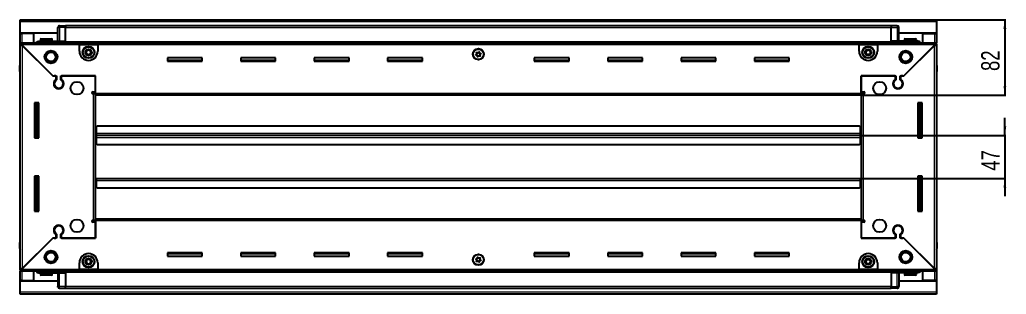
# Model space of a CAD drawing. Header units: millimetres. Extents: x 355 to 4756, y -1019 to 1495.
# Drawn here: x 3680 to 4756, y 1018 to 1317 of the extents above; entities that cross this region are included whole.
import ezdxf

# ---------------------------------------------------------------- set-up
doc = ezdxf.new("R2010")
doc.units = ezdxf.units.MM
doc.layers.add('FORMAT', color=7, linetype='Continuous')
doc.styles.add('SLDTEXTSTYLE0', font='TXT', dxfattribs={"width": 0.75})
doc.dimstyles.new('SLDDIMSTYLE0', dxfattribs={"dimtxt": 20, "dimasz": 10, "dimexe": 0, "dimexo": 0.0625, "dimgap": 5, "dimtad": 2, "dimdec": 1, "dimrnd": 1e-09, "dimzin": 12, "dimdsep": 46, "dimtxsty": 'SLDTEXTSTYLE0', "dimsah": 1, "dimcen": 0.09, "dimadec": 0, "dimazin": 3, "dimtfac": 1, "dimtofl": 0, "dimtmove": 0, "dimatfit": 3, "dimfxl": 0, "dimfrac": 2, "dimtolj": 1, "dimtzin": 12, "dimarcsym": 0})
doc.dimstyles.new('SLDDIMSTYLE1', dxfattribs={"dimtxt": 20, "dimasz": 10, "dimexe": 0, "dimexo": 0.0625, "dimgap": 5, "dimtad": 2, "dimdec": 1, "dimrnd": 1e-09, "dimzin": 12, "dimdsep": 46, "dimtxsty": 'SLDTEXTSTYLE0', "dimsah": 1, "dimcen": 0.09, "dimadec": 0, "dimazin": 3, "dimtfac": 1, "dimtmove": 0, "dimatfit": 0, "dimfxl": 0, "dimfrac": 2, "dimtolj": 1, "dimtzin": 12, "dimarcsym": 0})

# ---------------------------------------------------------------- blocks, each defined once
blk = doc.blocks.new('_D_6')
at = {"layer": 'FORMAT'}
for p, q in [((4679.6, 1316.5), (4755.1, 1316.5)), ((4754.1, 1316.5), (4754.1, 1234.5)), ((4597.6, 1234.5), (4755.1, 1234.5))]:
    blk.add_line(p, q, dxfattribs=at)
for points in [[(4754.1, 1316.5), (4752.6, 1306.5), (4755.7, 1306.5)], [(4754.1, 1234.5), (4755.7, 1244.5), (4752.6, 1244.5)]]:
    blk.add_solid(points, dxfattribs=at)
at = {"layer": 'FORMAT', "insert": (4728.3, 1260.7), "char_height": 20, "attachment_point": 1, "rotation": 90, "style": 'SLDTEXTSTYLE0'}
blk.add_mtext('82', dxfattribs=at)
blk = doc.blocks.new('_D_7')
at = {"layer": 'FORMAT'}
for p, q in [((4754.1, 1190.5), (4754.1, 1209.7)), ((4596.6, 1190.5), (4755.1, 1190.5)), ((4754.1, 1190.5), (4754.1, 1143.5)), ((4596.6, 1143.5), (4755.1, 1143.5)), ((4754.1, 1143.5), (4754.1, 1124.3))]:
    blk.add_line(p, q, dxfattribs=at)
for points in [[(4754.1, 1190.5), (4755.7, 1200.5), (4752.6, 1200.5)], [(4754.1, 1143.5), (4752.6, 1133.5), (4755.7, 1133.5)]]:
    blk.add_solid(points, dxfattribs=at)
at = {"layer": 'FORMAT', "insert": (4728.3, 1152.2), "char_height": 20, "attachment_point": 1, "rotation": 90, "style": 'SLDTEXTSTYLE0'}
blk.add_mtext('47', dxfattribs=at)

msp = doc.modelspace()

# ---------------------------------------------------------------- linework, layer by layer
at = {"color": 7, "linetype": 'Continuous', "lineweight": 25}
for p, q in [((3680.62, 1314.41), (3680.62, 1316.51)), ((3680.62, 1316.51), (4679.62, 1316.51)), ((3680.62, 1302.01), (3680.62, 1314.41)), ((4679.62, 1316.51), (4679.62, 1314.41)), ((4679.62, 1314.41), (4679.62, 1302.01)), ((3721.62, 1302.01), (3680.62, 1302.01)), ((3680.62, 1301.51), (3680.62, 1302.01)), ((3680.62, 1301.51), (3682.72, 1301.51)), ((3680.62, 1291.26), (3680.62, 1301.51)), ((3682.12, 1301.51), (3682.12, 1302.01)), ((3695.62, 1301.51), (3682.72, 1301.51)), ((3695.62, 1291.26), (3695.62, 1301.51)), ((3721.62, 1293.01), (3721.62, 1308.01)), ((3722.3, 1309.51), (3722.3, 1309.51)), ((3723.62, 1310.01), (3730.12, 1310.01)), ((3723.62, 1310.01), (3730.12, 1310.01)), ((3730.12, 1310.01), (3730.12, 1310.01)), ((3730.12, 1310.01), (3730.12, 1310.01)), ((3730.12, 1310.01), (3730.12, 1308.01)), ((4630.12, 1309.86), (3730.12, 1309.86)), ((3730.12, 1293.01), (3730.12, 1308.01)), ((4630.12, 1310.01), (4630.12, 1310.01)), ((4636.62, 1310.01), (4630.12, 1310.01)), ((4636.62, 1310.01), (4630.12, 1310.01)), ((4630.12, 1310.01), (4630.12, 1308.01)), ((4630.12, 1293.01), (4630.12, 1308.01)), ((4638.62, 1308.01), (4638.62, 1308.01)), ((4638.62, 1293.01), (4638.62, 1308.01)), ((4679.62, 1302.01), (4638.62, 1302.01)), ((4664.62, 1291.26), (4664.62, 1301.51)), ((4664.62, 1301.51), (4677.52, 1301.51)), ((4677.52, 1301.51), (4679.62, 1301.51)), ((4678.12, 1301.51), (4678.12, 1302.01)), ((4679.62, 1301.51), (4679.62, 1302.01)), ((4679.62, 1301.51), (4679.62, 1291.26)), ((3680.62, 1289.76), (3680.62, 1291.26)), ((3680.62, 1291.26), (3681.62, 1291.26)), ((3681.62, 1291.26), (3745.12, 1291.26)), ((3681.62, 1289.76), (3681.62, 1291.26)), ((3701.12, 1293.01), (3730.12, 1293.01)), ((3702.62, 1294.91), (3702.62, 1293.01)), ((3703.42, 1295.71), (3714.82, 1295.71)), ((3715.62, 1293.01), (3715.62, 1294.91)), ((3730.04, 1291.26), (3730.12, 1292.97)), ((3730.12, 1293.01), (3730.12, 1292.51)), ((3730.12, 1291.86), (4630.12, 1291.86)), ((3745.12, 1289.16), (3745.12, 1291.26)), ((3745.12, 1291.26), (3765.12, 1291.26)), ((3765.12, 1291.26), (4595.12, 1291.26)), ((3765.12, 1291.26), (3765.12, 1289.16)), ((4595.12, 1289.16), (4595.12, 1291.26)), ((4595.12, 1291.26), (4615.12, 1291.26)), ((4615.12, 1291.26), (4615.12, 1289.16)), ((4615.12, 1291.26), (4678.62, 1291.26)), ((4659.12, 1293.01), (4630.12, 1293.01)), ((4630.12, 1293.01), (4630.12, 1292.51)), ((4630.12, 1292.97), (4630.19, 1291.26)), ((4644.62, 1294.91), (4644.62, 1293.01)), ((4645.42, 1295.71), (4656.82, 1295.71)), ((4657.62, 1293.01), (4657.62, 1294.91)), ((4678.62, 1289.76), (4678.62, 1291.26)), ((4678.62, 1291.26), (4679.62, 1291.26)), ((4679.62, 1289.76), (4679.62, 1291.26)), ((3680.62, 1289.26), (3680.62, 1289.76)), ((3680.62, 1289.76), (3681.62, 1289.76)), ((3680.62, 1044.76), (3680.62, 1289.26)), ((3682.12, 1289.26), (3680.62, 1289.26)), ((3682.22, 1289.16), (3716.12, 1255.26)), ((3716.82, 1254.56), (3682.72, 1288.66)), ((3745.12, 1289.76), (3765.12, 1289.76)), ((3745.12, 1282.26), (3745.12, 1289.16)), ((3765.12, 1289.16), (3765.12, 1282.26)), ((4595.12, 1289.76), (4615.12, 1289.76)), ((4595.12, 1282.26), (4595.12, 1289.16)), ((4615.12, 1289.16), (4615.12, 1282.26)), ((4677.52, 1288.66), (4643.42, 1254.56)), ((4644.12, 1255.26), (4678.02, 1289.16)), ((4678.12, 1289.26), (4679.62, 1289.26)), ((4678.62, 1289.76), (4679.62, 1289.76)), ((4679.62, 1289.76), (4679.62, 1289.26)), ((4679.62, 1289.26), (4679.62, 1044.76)), ((3879.12, 1275.01), (3841.12, 1275.01)), ((3841.12, 1275.01), (3841.12, 1271.51)), ((3879.12, 1272.26), (3841.12, 1272.26)), ((3841.12, 1271.51), (3879.12, 1271.51)), ((3879.12, 1271.51), (3879.12, 1275.01)), ((3959.12, 1275.01), (3921.12, 1275.01)), ((3921.12, 1275.01), (3921.12, 1271.51)), ((3959.12, 1272.26), (3921.12, 1272.26)), ((3921.12, 1271.51), (3959.12, 1271.51)), ((3959.12, 1271.51), (3959.12, 1275.01)), ((4039.12, 1275.01), (4001.12, 1275.01)), ((4001.12, 1275.01), (4001.12, 1271.51)), ((4039.12, 1272.26), (4001.12, 1272.26)), ((4001.12, 1271.51), (4039.12, 1271.51)), ((4039.12, 1271.51), (4039.12, 1275.01)), ((4119.12, 1275.01), (4081.12, 1275.01)), ((4081.12, 1275.01), (4081.12, 1271.51)), ((4119.12, 1272.26), (4081.12, 1272.26)), ((4081.12, 1271.51), (4119.12, 1271.51)), ((4119.12, 1271.51), (4119.12, 1275.01)), ((4279.12, 1275.01), (4241.12, 1275.01)), ((4241.12, 1275.01), (4241.12, 1271.51)), ((4279.12, 1272.26), (4241.12, 1272.26)), ((4241.12, 1271.51), (4279.12, 1271.51)), ((4279.12, 1271.51), (4279.12, 1275.01)), ((4359.12, 1275.01), (4321.12, 1275.01)), ((4321.12, 1275.01), (4321.12, 1271.51)), ((4359.12, 1272.26), (4321.12, 1272.26)), ((4321.12, 1271.51), (4359.12, 1271.51)), ((4359.12, 1271.51), (4359.12, 1275.01)), ((4439.12, 1275.01), (4401.12, 1275.01)), ((4401.12, 1275.01), (4401.12, 1271.51)), ((4439.12, 1272.26), (4401.12, 1272.26)), ((4401.12, 1271.51), (4439.12, 1271.51)), ((4439.12, 1271.51), (4439.12, 1275.01)), ((4519.12, 1275.01), (4481.12, 1275.01)), ((4481.12, 1275.01), (4481.12, 1271.51)), ((4519.12, 1272.26), (4481.12, 1272.26)), ((4481.12, 1271.51), (4519.12, 1271.51)), ((4519.12, 1271.51), (4519.12, 1275.01)), ((3680.12, 1266.51), (3680.12, 1260.01)), ((3680.12, 1260.01), (3680.12, 1266.51)), ((3680.12, 1260.01), (3680.12, 1260.01)), ((3680.62, 1260.01), (3680.12, 1260.01)), ((3680.27, 1260.01), (3680.27, 1074.01)), ((4679.62, 1267.83), (4679.62, 1267.83)), ((4679.62, 1260.01), (4680.12, 1260.01)), ((4679.97, 1074.01), (4679.97, 1260.01)), ((4680.12, 1266.51), (4680.12, 1260.01)), ((4680.12, 1260.01), (4680.12, 1266.51)), ((4680.12, 1260.01), (4680.12, 1260.01)), ((4680.12, 1260.01), (4680.12, 1260.01)), ((3716.12, 1255.26), (3720.32, 1255.26)), ((3717.52, 1255.26), (3716.82, 1254.56)), ((3719.62, 1255.26), (3717.52, 1255.26)), ((3719.62, 1255.26), (3719.62, 1251.37)), ((3720.32, 1255.26), (3720.32, 1250.97)), ((3724.92, 1255.26), (3762.62, 1255.26)), ((3724.92, 1250.97), (3724.92, 1255.26)), ((3725.62, 1251.37), (3725.62, 1255.26)), ((3762.62, 1255.26), (3725.62, 1255.26)), ((3762.62, 1238.01), (3762.62, 1255.26)), ((3762.62, 1236.61), (3762.62, 1255.26)), ((4597.62, 1255.26), (4597.62, 1238.01)), ((4634.62, 1255.26), (4597.62, 1255.26)), ((4597.62, 1255.26), (4635.32, 1255.26)), ((4597.62, 1236.61), (4597.62, 1255.26)), ((4634.62, 1255.26), (4634.62, 1251.37)), ((4635.32, 1255.26), (4635.32, 1250.97)), ((4639.92, 1255.26), (4644.12, 1255.26)), ((4639.92, 1250.97), (4639.92, 1255.26)), ((4642.72, 1255.26), (4640.62, 1255.26)), ((4640.62, 1251.37), (4640.62, 1255.26)), ((4643.42, 1254.56), (4642.72, 1255.26)), ((3720.62, 1242.39), (3720.62, 1241.63)), ((3759.77, 1238.01), (3762.62, 1238.01)), ((3762.62, 1237.01), (3760.62, 1237.01)), ((3760.62, 1237.01), (3760.62, 1236.01)), ((4597.62, 1238.01), (4600.47, 1238.01)), ((4599.62, 1237.01), (4597.62, 1237.01)), ((4599.62, 1236.01), (4599.62, 1237.01)), ((4639.62, 1242.39), (4639.62, 1241.63)), ((3760.52, 1236.01), (3759.77, 1236.01)), ((3760.52, 1236.01), (3762.62, 1236.01)), ((3762.62, 1234.51), (3762.62, 1236.61)), ((3762.62, 1099.51), (3762.62, 1234.51)), ((4597.62, 1234.51), (3762.62, 1234.51)), ((4597.62, 1236.61), (4597.62, 1234.51)), ((4597.62, 1236.01), (4599.72, 1236.01)), ((4597.62, 1234.51), (4597.62, 1099.51)), ((4600.47, 1236.01), (4599.72, 1236.01)), ((3701.12, 1226.01), (3696.12, 1226.01)), ((3696.12, 1226.01), (3696.12, 1188.01)), ((3698.27, 1188.01), (3698.27, 1226.01)), ((3700.06, 1188.01), (3700.06, 1226.01)), ((3700.1, 1188.01), (3700.1, 1226.01)), ((3701.12, 1188.01), (3701.12, 1226.01)), ((4659.12, 1226.01), (4659.12, 1188.01)), ((4664.12, 1226.01), (4659.12, 1226.01)), ((4660.14, 1226.01), (4660.14, 1188.01)), ((4660.18, 1226.01), (4660.18, 1188.01)), ((4661.97, 1226.01), (4661.97, 1188.01)), ((4664.12, 1188.01), (4664.12, 1226.01)), ((3764.62, 1200.51), (3763.62, 1199.51)), ((3763.62, 1199.51), (3763.62, 1192.61)), ((4595.62, 1200.51), (3764.62, 1200.51)), ((4596.62, 1199.51), (4595.62, 1200.51)), ((4596.62, 1192.61), (4596.62, 1199.51)), ((3696.12, 1188.01), (3701.12, 1188.01)), ((3763.37, 1190.51), (3762.62, 1190.51)), ((3763.62, 1193.36), (3763.37, 1193.36)), ((3763.37, 1193.36), (3763.37, 1190.51)), ((3763.37, 1190.51), (3763.37, 1187.66)), ((3763.37, 1187.66), (3763.62, 1187.66)), ((3763.62, 1190.51), (3763.62, 1192.61)), ((4596.62, 1190.51), (3763.62, 1190.51)), ((3763.62, 1188.41), (3763.62, 1190.51)), ((3763.62, 1188.41), (3763.62, 1181.51)), ((4596.87, 1193.36), (4596.62, 1193.36)), ((4596.62, 1192.61), (4596.62, 1190.51)), ((4596.62, 1190.51), (4596.62, 1188.41)), ((4596.62, 1181.51), (4596.62, 1188.41)), ((4596.62, 1187.66), (4596.87, 1187.66)), ((4596.87, 1190.51), (4596.87, 1193.36)), ((4597.62, 1190.51), (4596.87, 1190.51)), ((4596.87, 1187.66), (4596.87, 1190.51)), ((4659.12, 1188.01), (4664.12, 1188.01)), ((3763.62, 1181.51), (3764.62, 1180.51)), ((3764.62, 1180.51), (4595.62, 1180.51)), ((4595.62, 1180.51), (4596.62, 1181.51)), ((3701.12, 1146.01), (3696.12, 1146.01)), ((3696.12, 1146.01), (3696.12, 1108.01)), ((3698.27, 1108.01), (3698.27, 1146.01)), ((3700.06, 1108.01), (3700.06, 1146.01)), ((3700.1, 1108.01), (3700.1, 1146.01)), ((3701.12, 1108.01), (3701.12, 1146.01)), ((3762.62, 1143.51), (3763.37, 1143.51)), ((3763.37, 1143.51), (3763.37, 1140.66)), ((3763.37, 1140.66), (3763.62, 1140.66)), ((3763.62, 1143.51), (4596.62, 1143.51)), ((3763.62, 1141.41), (3763.62, 1143.51)), ((3763.62, 1141.41), (3763.62, 1134.51)), ((4596.62, 1143.51), (4596.62, 1141.41)), ((4596.62, 1134.51), (4596.62, 1141.41)), ((4596.62, 1140.66), (4596.87, 1140.66)), ((4596.87, 1140.66), (4596.87, 1143.51)), ((4596.87, 1143.51), (4597.62, 1143.51)), ((4659.12, 1146.01), (4659.12, 1108.01)), ((4664.12, 1146.01), (4659.12, 1146.01)), ((4660.14, 1146.01), (4660.14, 1108.01)), ((4660.18, 1146.01), (4660.18, 1108.01)), ((4661.97, 1146.01), (4661.97, 1108.01)), ((4664.12, 1108.01), (4664.12, 1146.01)), ((3763.62, 1134.51), (3764.62, 1133.51)), ((3764.62, 1133.51), (4595.62, 1133.51)), ((4595.62, 1133.51), (4596.62, 1134.51)), ((3696.12, 1108.01), (3701.12, 1108.01)), ((4659.12, 1108.01), (4664.12, 1108.01)), ((3759.77, 1098.01), (3760.52, 1098.01)), ((3762.62, 1098.01), (3760.52, 1098.01)), ((3760.62, 1098.01), (3760.62, 1097.01)), ((3762.62, 1097.41), (3762.62, 1099.51)), ((3762.62, 1099.51), (4597.62, 1099.51)), ((3762.62, 1097.41), (3762.62, 1078.76)), ((4597.62, 1099.51), (4597.62, 1097.41)), ((4599.72, 1098.01), (4597.62, 1098.01)), ((4597.62, 1097.41), (4597.62, 1078.76)), ((4599.62, 1097.01), (4599.62, 1098.01)), ((4599.72, 1098.01), (4600.47, 1098.01)), ((3720.62, 1092.38), (3720.62, 1091.62)), ((3762.62, 1096.01), (3759.77, 1096.01)), ((3760.62, 1097.01), (3762.62, 1097.01)), ((3762.62, 1078.76), (3762.62, 1096.01)), ((4597.62, 1097.01), (4599.62, 1097.01)), ((4597.62, 1096.01), (4597.62, 1078.76)), ((4600.47, 1096.01), (4597.62, 1096.01)), ((4639.62, 1092.38), (4639.62, 1091.62)), ((3716.12, 1078.76), (3682.22, 1044.86)), ((3682.72, 1045.36), (3716.82, 1079.46)), ((3720.32, 1078.76), (3716.12, 1078.76)), ((3716.82, 1079.46), (3717.52, 1078.76)), ((3717.52, 1078.76), (3719.62, 1078.76)), ((3719.62, 1082.65), (3719.62, 1078.76)), ((3720.32, 1083.04), (3720.32, 1078.76)), ((3724.92, 1078.76), (3724.92, 1083.04)), ((3762.62, 1078.76), (3724.92, 1078.76)), ((3725.62, 1078.76), (3725.62, 1082.65)), ((3725.62, 1078.76), (3762.62, 1078.76)), ((4597.62, 1078.76), (4634.62, 1078.76)), ((4635.32, 1078.76), (4597.62, 1078.76)), ((4634.62, 1082.65), (4634.62, 1078.76)), ((4635.32, 1083.04), (4635.32, 1078.76)), ((4639.92, 1078.76), (4639.92, 1083.04)), ((4644.12, 1078.76), (4639.92, 1078.76)), ((4640.62, 1078.76), (4640.62, 1082.65)), ((4640.62, 1078.76), (4642.72, 1078.76)), ((4642.72, 1078.76), (4643.42, 1079.46)), ((4643.42, 1079.46), (4677.52, 1045.36)), ((4678.02, 1044.86), (4644.12, 1078.76)), ((3680.12, 1067.51), (3680.12, 1074.01)), ((3680.12, 1074.01), (3680.12, 1074.01)), ((3680.12, 1074.01), (3680.12, 1074.01)), ((3680.12, 1074.01), (3680.12, 1067.51)), ((3680.62, 1074.01), (3680.12, 1074.01)), ((3680.62, 1066.18), (3680.62, 1066.18)), ((4679.62, 1074.01), (4680.12, 1074.01)), ((4680.12, 1074.01), (4680.12, 1074.01)), ((4680.12, 1067.51), (4680.12, 1074.01)), ((4680.12, 1074.01), (4680.12, 1067.51)), ((3879.12, 1062.51), (3841.12, 1062.51)), ((3841.12, 1062.51), (3841.12, 1059.01)), ((3841.12, 1061.76), (3879.12, 1061.76)), ((3841.12, 1059.01), (3879.12, 1059.01)), ((3879.12, 1059.01), (3879.12, 1062.51)), ((3959.12, 1062.51), (3921.12, 1062.51)), ((3921.12, 1062.51), (3921.12, 1059.01)), ((3921.12, 1061.76), (3959.12, 1061.76)), ((3921.12, 1059.01), (3959.12, 1059.01)), ((3959.12, 1059.01), (3959.12, 1062.51)), ((4039.12, 1062.51), (4001.12, 1062.51)), ((4001.12, 1062.51), (4001.12, 1059.01)), ((4001.12, 1061.76), (4039.12, 1061.76)), ((4001.12, 1059.01), (4039.12, 1059.01)), ((4039.12, 1059.01), (4039.12, 1062.51)), ((4119.12, 1062.51), (4081.12, 1062.51)), ((4081.12, 1062.51), (4081.12, 1059.01)), ((4081.12, 1061.76), (4119.12, 1061.76)), ((4081.12, 1059.01), (4119.12, 1059.01)), ((4119.12, 1059.01), (4119.12, 1062.51)), ((4279.12, 1062.51), (4241.12, 1062.51)), ((4241.12, 1062.51), (4241.12, 1059.01)), ((4241.12, 1061.76), (4279.12, 1061.76)), ((4241.12, 1059.01), (4279.12, 1059.01)), ((4279.12, 1059.01), (4279.12, 1062.51)), ((4359.12, 1062.51), (4321.12, 1062.51)), ((4321.12, 1062.51), (4321.12, 1059.01)), ((4321.12, 1061.76), (4359.12, 1061.76)), ((4321.12, 1059.01), (4359.12, 1059.01)), ((4359.12, 1059.01), (4359.12, 1062.51)), ((4439.12, 1062.51), (4401.12, 1062.51)), ((4401.12, 1062.51), (4401.12, 1059.01)), ((4401.12, 1061.76), (4439.12, 1061.76)), ((4401.12, 1059.01), (4439.12, 1059.01)), ((4439.12, 1059.01), (4439.12, 1062.51)), ((4519.12, 1062.51), (4481.12, 1062.51)), ((4481.12, 1062.51), (4481.12, 1059.01)), ((4481.12, 1061.76), (4519.12, 1061.76)), ((4481.12, 1059.01), (4519.12, 1059.01)), ((4519.12, 1059.01), (4519.12, 1062.51)), ((3680.62, 1044.26), (3680.62, 1044.76)), ((3682.12, 1044.76), (3680.62, 1044.76)), ((3680.62, 1044.26), (3680.62, 1042.76)), ((3681.62, 1044.26), (3680.62, 1044.26)), ((3681.62, 1044.26), (3681.62, 1042.76)), ((3745.12, 1044.86), (3745.12, 1051.76)), ((3745.12, 1042.76), (3745.12, 1044.86)), ((3765.12, 1044.26), (3745.12, 1044.26)), ((3765.12, 1051.76), (3765.12, 1044.86)), ((3765.12, 1044.86), (3765.12, 1042.76)), ((4595.12, 1044.86), (4595.12, 1051.76)), ((4595.12, 1042.76), (4595.12, 1044.86)), ((4615.12, 1044.26), (4595.12, 1044.26)), ((4615.12, 1051.76), (4615.12, 1044.86)), ((4615.12, 1044.86), (4615.12, 1042.76)), ((4678.12, 1044.76), (4679.62, 1044.76)), ((4678.62, 1044.26), (4678.62, 1042.76)), ((4679.62, 1044.26), (4678.62, 1044.26)), ((4679.62, 1044.76), (4679.62, 1044.26)), ((4679.62, 1044.26), (4679.62, 1042.76)), ((3680.62, 1032.51), (3680.62, 1042.76)), ((3681.62, 1042.76), (3680.62, 1042.76)), ((3745.12, 1042.76), (3681.62, 1042.76)), ((3695.62, 1032.51), (3695.62, 1042.76)), ((3701.12, 1041.01), (3730.12, 1041.01)), ((3702.62, 1041.01), (3702.62, 1039.11)), ((3707.19, 1038.31), (3703.42, 1038.31)), ((3714.82, 1038.31), (3707.19, 1038.31)), ((3715.62, 1039.11), (3715.62, 1041.01)), ((3721.62, 1041.01), (3721.62, 1026.01)), ((3730.12, 1041.04), (3730.04, 1042.76)), ((4630.12, 1042.16), (3730.12, 1042.16)), ((3730.12, 1041.01), (3730.12, 1041.51)), ((3730.12, 1041.01), (3730.12, 1026.01)), ((3765.12, 1042.76), (3745.12, 1042.76)), ((4595.12, 1042.76), (3765.12, 1042.76)), ((4615.12, 1042.76), (4595.12, 1042.76)), ((4678.62, 1042.76), (4615.12, 1042.76)), ((4630.19, 1042.76), (4630.12, 1041.04)), ((4630.12, 1041.01), (4630.12, 1041.51)), ((4659.12, 1041.01), (4630.12, 1041.01)), ((4630.12, 1041.01), (4630.12, 1026.01)), ((4638.62, 1041.01), (4638.62, 1026.01)), ((4644.62, 1041.01), (4644.62, 1039.11)), ((4652.41, 1038.31), (4645.42, 1038.31)), ((4656.82, 1038.31), (4652.41, 1038.31)), ((4657.62, 1039.11), (4657.62, 1041.01)), ((4664.62, 1032.51), (4664.62, 1042.76)), ((4679.62, 1042.76), (4678.62, 1042.76)), ((4679.62, 1042.76), (4679.62, 1032.51)), ((3682.72, 1032.51), (3680.62, 1032.51)), ((3680.62, 1032.01), (3680.62, 1032.51)), ((3680.62, 1019.61), (3680.62, 1032.01)), ((3680.62, 1032.01), (3721.62, 1032.01)), ((3682.12, 1032.01), (3682.12, 1032.51)), ((3682.72, 1032.51), (3695.62, 1032.51)), ((3721.62, 1026.01), (3721.62, 1026.01)), ((3723.62, 1024.01), (3730.12, 1024.01)), ((3723.62, 1024.01), (3730.12, 1024.01)), ((3730.12, 1024.01), (3730.12, 1026.01)), ((3730.12, 1024.16), (4630.12, 1024.16)), ((3730.12, 1024.01), (3730.12, 1024.01)), ((4630.12, 1024.01), (4630.12, 1026.01)), ((4636.62, 1024.01), (4630.12, 1024.01)), ((4630.12, 1024.01), (4630.12, 1024.01)), ((4630.12, 1024.01), (4630.12, 1024.01)), ((4636.62, 1024.01), (4630.12, 1024.01)), ((4637.94, 1024.51), (4637.94, 1024.51)), ((4638.62, 1032.01), (4679.62, 1032.01)), ((4677.52, 1032.51), (4664.62, 1032.51)), ((4679.62, 1032.51), (4677.52, 1032.51)), ((4678.12, 1032.01), (4678.12, 1032.51)), ((4679.62, 1032.01), (4679.62, 1032.51)), ((4679.62, 1032.01), (4679.62, 1019.61)), ((3680.62, 1017.51), (3680.62, 1019.61)), ((4679.62, 1017.51), (3680.62, 1017.51)), ((4679.62, 1019.61), (4679.62, 1017.51))]:
    msp.add_line(p, q, dxfattribs=at)
at = {"color": 8, "linetype": 'Continuous', "lineweight": 18}
for p, q in [((4679.62, 1314.41), (3680.62, 1314.41)), ((3682.72, 1301.51), (3682.72, 1302.01)), ((3682.72, 1291.26), (3682.72, 1301.51)), ((3721.62, 1308.01), (3723.62, 1308.01)), ((3723.62, 1310.01), (3723.62, 1308.01)), ((3723.62, 1308.01), (3723.62, 1293.01)), ((3730.12, 1308.01), (3723.62, 1308.01)), ((4630.12, 1307.86), (3730.12, 1307.86)), ((4630.12, 1308.01), (4636.62, 1308.01)), ((4636.62, 1310.01), (4636.62, 1308.01)), ((4638.62, 1308.01), (4636.62, 1308.01)), ((4636.62, 1308.01), (4636.62, 1293.01)), ((4677.52, 1302.01), (4677.52, 1301.51)), ((4677.52, 1301.51), (4677.52, 1291.26)), ((3702.62, 1294.91), (3715.62, 1294.91)), ((4630.12, 1292.51), (3730.12, 1292.51)), ((4630.12, 1291.27), (3730.12, 1291.27)), ((4644.62, 1294.91), (4657.62, 1294.91)), ((3745.12, 1289.16), (3682.22, 1289.16)), ((3682.72, 1288.66), (3682.72, 1045.36)), ((3745.12, 1289.16), (3765.12, 1289.16)), ((4595.12, 1289.16), (3765.12, 1289.16)), ((4595.12, 1289.16), (4615.12, 1289.16)), ((4678.02, 1289.16), (4615.12, 1289.16)), ((4677.52, 1045.36), (4677.52, 1288.66)), ((3680.62, 1266.51), (3680.12, 1266.51)), ((4679.62, 1266.51), (4680.12, 1266.51)), ((3760.52, 1098.01), (3760.52, 1236.01)), ((3762.62, 1236.61), (4597.62, 1236.61)), ((4599.72, 1236.01), (4599.72, 1098.01)), ((3697.62, 1226.01), (3697.62, 1188.01)), ((3698.85, 1226.01), (3698.85, 1188.01)), ((4661.38, 1188.01), (4661.38, 1226.01)), ((4662.62, 1188.01), (4662.62, 1226.01)), ((4596.62, 1192.61), (3763.62, 1192.61)), ((3763.62, 1188.41), (4596.62, 1188.41)), ((3697.62, 1146.01), (3697.62, 1108.01)), ((3698.85, 1146.01), (3698.85, 1108.01)), ((3763.62, 1141.41), (4596.62, 1141.41)), ((4661.38, 1108.01), (4661.38, 1146.01)), ((4662.62, 1108.01), (4662.62, 1146.01)), ((4597.62, 1097.41), (3762.62, 1097.41)), ((3680.62, 1067.51), (3680.12, 1067.51)), ((4679.62, 1067.51), (4680.12, 1067.51)), ((3682.22, 1044.86), (3745.12, 1044.86)), ((3765.12, 1044.86), (3745.12, 1044.86)), ((3765.12, 1044.86), (4595.12, 1044.86)), ((4615.12, 1044.86), (4595.12, 1044.86)), ((4615.12, 1044.86), (4678.02, 1044.86)), ((3682.72, 1032.51), (3682.72, 1042.76)), ((3706.92, 1039.11), (3702.62, 1039.11)), ((3715.62, 1039.11), (3706.92, 1039.11)), ((3723.62, 1026.01), (3723.62, 1041.01)), ((3730.12, 1042.74), (4630.12, 1042.74)), ((3730.12, 1041.51), (4630.12, 1041.51)), ((4636.62, 1026.01), (4636.62, 1041.01)), ((4652.59, 1039.11), (4644.62, 1039.11)), ((4657.62, 1039.11), (4652.59, 1039.11)), ((4677.52, 1042.76), (4677.52, 1032.51)), ((3682.72, 1032.01), (3682.72, 1032.51)), ((3721.62, 1026.01), (3723.62, 1026.01)), ((3723.62, 1024.01), (3723.62, 1026.01)), ((3730.12, 1026.01), (3723.62, 1026.01)), ((3730.12, 1026.16), (4630.12, 1026.16)), ((4630.12, 1026.01), (4636.62, 1026.01)), ((4638.62, 1026.01), (4636.62, 1026.01)), ((4636.62, 1024.01), (4636.62, 1026.01)), ((4677.52, 1032.51), (4677.52, 1032.01)), ((4679.62, 1019.61), (3680.62, 1019.61))]:
    msp.add_line(p, q, dxfattribs=at)
at = {"color": 7, "linetype": 'Continuous', "lineweight": 25, "flags": 128}
msp.add_lwpolyline([(3721.77, 1025.25), (3721.66, 1025.62), (3721.62, 1026.01)], dxfattribs=at)
at = {"color": 7, "linetype": 'Continuous', "lineweight": 25}
for centre, radius in [((3714.12, 1276.01), 7), ((3714.12, 1276.01), 6.03), ((3714.12, 1276.01), 5.1), ((3755.12, 1281.01), 6.5), ((3755.12, 1281.01), 3.46), ((4180.12, 1279.01), 6), ((4180.12, 1278.86), 5.78), ((4180.12, 1278.86), 1.85), ((4605.12, 1281.01), 6.5), ((4605.12, 1281.01), 3.46), ((4646.12, 1276.01), 7), ((4646.12, 1276.01), 6.02), ((4646.12, 1276.01), 5.1), ((3742.62, 1242.01), 7), ((4617.62, 1242.01), 7), ((3742.62, 1092.01), 7), ((4617.62, 1092.01), 7), ((3714.12, 1058.01), 7), ((4646.12, 1058.01), 7), ((3714.12, 1058.01), 6.03), ((3714.12, 1058.01), 5.1), ((3755.12, 1053.01), 6.5), ((3755.12, 1053.01), 3.46), ((4180.12, 1055.01), 6), ((4180.12, 1055.16), 5.79), ((4180.12, 1055.16), 1.85), ((4605.12, 1053.01), 6.5), ((4605.12, 1053.01), 3.46), ((4646.12, 1058.01), 6.02), ((4646.12, 1058.01), 5.1)]:
    msp.add_circle(centre, radius, dxfattribs=at)
at = {"color": 8, "linetype": 'Continuous', "lineweight": 18}
for centre in [(3755.12, 1281.01), (4605.12, 1281.01), (3755.12, 1053.01), (4605.12, 1053.01)]:
    msp.add_circle(centre, 5.7, dxfattribs=at)
at = {"color": 7, "linetype": 'Continuous', "lineweight": 25}
for centre, radius, start, end in [((3723.62, 1308.01), 2, 90, 180), ((3723.62, 1308.01), 2, 90, 131.40962), ((4636.62, 1308.01), 2, 0, 90), ((4636.62, 1308.01), 2, 0, 90), ((3703.42, 1294.91), 0.8, 90, 180), ((3714.82, 1294.91), 0.8, 0, 90), ((3721.42, 1293.21), 0.2, 270, 0), ((4638.82, 1293.21), 0.2, 180, 270), ((4645.42, 1294.91), 0.8, 90, 180), ((4656.82, 1294.91), 0.8, 0, 90), ((3755.12, 1282.26), 10, 180, 270), ((3755.12, 1281.01), 2.5, 134.01559, 194.01559), ((3755.12, 1281.01), 2.5, 194.01559, 254.01559), ((3755.12, 1281.01), 2.5, 74.01559, 134.01559), ((3755.12, 1282.26), 10, 270, 0), ((3755.12, 1281.01), 2.5, 14.01559, 74.01559), ((3755.12, 1281.01), 2.5, 314.01559, 14.01559), ((4605.12, 1282.26), 10, 180, 270), ((4605.12, 1281.01), 2.5, 160.11158, 220.11158), ((4605.12, 1281.01), 2.5, 100.11158, 160.11158), ((4605.12, 1281.01), 2.5, 40.11158, 100.11158), ((4605.12, 1282.26), 10, 270, 0), ((4605.12, 1281.01), 2.5, 280.11158, 340.11158), ((4605.12, 1281.01), 2.5, 340.11158, 40.11158), ((3755.12, 1281.01), 2.5, 254.01559, 314.01559), ((4605.12, 1281.01), 2.5, 220.11158, 280.11158), ((3682.12, 1266.51), 2, 138.57492, 180), ((3682.12, 1266.51), 2, 138.59038, 180), ((4678.12, 1266.51), 2, 33.94202, 41.40962), ((4678.12, 1266.51), 2, 0, 41.40962), ((4678.12, 1266.51), 2, 360, 18.58003), ((3722.62, 1246.76), 5.5, 123.05573, 56.94427), ((3722.62, 1246.76), 4.8, 118.63099, 61.36901), ((4637.62, 1246.76), 5.5, 123.05573, 56.94427), ((4637.62, 1246.76), 4.8, 118.63099, 61.36901), ((3759.77, 1237.01), 1, 90, 270), ((4600.47, 1237.01), 1, 270, 90), ((3759.77, 1097.01), 1, 90, 270), ((4600.47, 1097.01), 1, 270, 90), ((3722.62, 1087.26), 5.5, 303.05573, 236.94427), ((3722.62, 1087.26), 4.8, 298.63099, 241.36901), ((4637.62, 1087.26), 5.5, 303.05573, 236.94427), ((4637.62, 1087.26), 4.8, 298.63099, 241.36901), ((3682.12, 1067.51), 2, 180, 198.58003), ((3682.12, 1067.51), 2, 180, 221.40962), ((3682.12, 1067.51), 2, 213.94202, 221.40962), ((4678.12, 1067.51), 2, 318.57492, 0), ((4678.12, 1067.51), 2, 318.59038, 0), ((3755.12, 1051.76), 10, 90, 180), ((3755.12, 1053.01), 2.5, 127.47401, 187.47401), ((3755.12, 1053.01), 2.5, 67.47401, 127.47401), ((3755.12, 1051.76), 10, 0, 90), ((3755.12, 1053.01), 2.5, 7.47401, 67.47401), ((4605.12, 1051.76), 10, 90, 180), ((4605.12, 1053.01), 2.5, 147.04236, 207.04236), ((4605.12, 1053.01), 2.5, 87.04236, 147.04236), ((4605.12, 1051.76), 10, 0, 90), ((4605.12, 1053.01), 2.5, 27.04236, 87.04236), ((4605.12, 1053.01), 2.5, 327.04236, 27.04236), ((3755.12, 1053.01), 2.5, 187.47401, 247.47401), ((3755.12, 1053.01), 2.5, 247.47401, 307.47401), ((3755.12, 1053.01), 2.5, 307.47401, 7.47401), ((4605.12, 1053.01), 2.5, 207.04236, 267.04236), ((4605.12, 1053.01), 2.5, 267.04236, 327.04236), ((3703.42, 1039.11), 0.8, 180, 270), ((3714.82, 1039.11), 0.8, 270, 0), ((3721.42, 1040.81), 0.2, 0, 90), ((4638.82, 1040.81), 0.2, 90, 180), ((4645.42, 1039.11), 0.8, 180, 270), ((4656.82, 1039.11), 0.8, 270, 0), ((3723.62, 1026.01), 2, 180, 270), ((4636.62, 1026.01), 2, 270, 0), ((4636.62, 1026.01), 2, 270, 288.58003), ((4636.62, 1026.01), 2, 303.94202, 311.40962)]:
    msp.add_arc(centre, radius, start, end, dxfattribs=at)
for points, knots in [([(3682.22, 1289.16), (3682.17, 1289.41), (3682.08, 1289.9), (3681.95, 1290.54), (3681.82, 1291.01), (3681.71, 1291.23), (3681.64, 1291.25), (3681.62, 1291.26)], [0, 0, 0, 0, 0.2302553, 0.4485219, 0.6667858, 0.8850496, 1, 1, 1, 1]), ([(3697.9, 1291.26), (3698.02, 1291.46), (3698.41, 1292.1), (3699.56, 1292.81), (3700.6, 1292.94), (3701.12, 1293.01)], [0, 0, 0, 0, 0.18224985, 0.59112493, 1, 1, 1, 1]), ([(3730.12, 1293.01), (3730.12, 1292.97), (3730.12, 1292.89), (3730.12, 1292.27), (3730.12, 1291.7), (3730.12, 1291.3), (3730.12, 1291.27)], [0, 0, 0, 0, 0.32427882, 0.64855764, 0.97283646, 1, 1, 1, 1]), ([(4630.12, 1293.01), (4630.12, 1292.97), (4630.12, 1292.89), (4630.12, 1292.27), (4630.12, 1291.7), (4630.12, 1291.3), (4630.12, 1291.27)], [0, 0, 0, 0, 0.32427882, 0.64855764, 0.97283646, 1, 1, 1, 1]), ([(4662.33, 1291.26), (4662.21, 1291.46), (4661.83, 1292.1), (4660.67, 1292.81), (4659.64, 1292.94), (4659.12, 1293.01)], [0, 0, 0, 0, 0.1822499, 0.5911249, 1, 1, 1, 1]), ([(4678.62, 1291.26), (4678.57, 1291.23), (4678.48, 1291.18), (4678.35, 1290.78), (4678.22, 1290.23), (4678.11, 1289.65), (4678.04, 1289.28), (4678.02, 1289.16)], [0, 0, 0, 0, 0.2302553, 0.4485219, 0.6667858, 0.8850496, 1, 1, 1, 1]), ([(3680.62, 1289.26), (3680.65, 1289.21), (3680.7, 1289.12), (3681.09, 1288.99), (3681.65, 1288.86), (3682.23, 1288.75), (3682.59, 1288.68), (3682.72, 1288.66)], [0, 0, 0, 0, 0.2302553, 0.4485219, 0.6667858, 0.8850496, 1, 1, 1, 1]), ([(3752.34, 1281.8), (3752.71, 1282.16), (3753.41, 1282.83), (3754.1, 1283.5), (3754.42, 1283.81)], [0, 0, 0, 0, 0.5346859, 1, 1, 1, 1]), ([(3753.04, 1279), (3752.96, 1279.33), (3752.76, 1280.13), (3752.52, 1281.1), (3752.37, 1281.68), (3752.34, 1281.8)], [0, 0, 0, 0, 0.3629006, 0.8668753, 1, 1, 1, 1]), ([(3754.42, 1283.81), (3754.92, 1283.66), (3755.84, 1283.4), (3756.77, 1283.13), (3757.19, 1283.01)], [0, 0, 0, 0, 0.5346859, 1, 1, 1, 1]), ([(3757.89, 1280.21), (3757.52, 1279.85), (3756.83, 1279.18), (3756.14, 1278.52), (3755.82, 1278.21)], [0, 0, 0, 0, 0.5346859, 1, 1, 1, 1]), ([(3757.19, 1283.01), (3757.22, 1282.89), (3757.37, 1282.31), (3757.61, 1281.34), (3757.81, 1280.55), (3757.89, 1280.21)], [0, 0, 0, 0, 0.1331247, 0.6370994, 1, 1, 1, 1]), ([(4178.23, 1280.93), (4178.23, 1280.92), (4178.21, 1280.9), (4178.2, 1280.84), (4178.21, 1280.69), (4178.31, 1280.32), (4178.45, 1279.8), (4178.28, 1279.19), (4177.92, 1278.81), (4177.62, 1278.56), (4177.44, 1278.4), (4177.39, 1278.32), (4177.38, 1278.28), (4177.38, 1278.25), (4177.4, 1278.22), (4177.45, 1278.18), (4177.7, 1278.08), (4178.17, 1277.97), (4178.81, 1277.66), (4179.06, 1277), (4179.12, 1276.52), (4179.19, 1276.27), (4179.23, 1276.21), (4179.26, 1276.19), (4179.29, 1276.18), (4179.32, 1276.19), (4179.36, 1276.21), (4179.43, 1276.25), (4179.6, 1276.4), (4179.87, 1276.67), (4180.27, 1276.99), (4180.9, 1277.1), (4181.41, 1276.92), (4181.77, 1276.78), (4181.92, 1276.76), (4181.98, 1276.77), (4182.01, 1276.79), (4182.03, 1276.82), (4182.04, 1276.87), (4182.03, 1277.02), (4181.93, 1277.39), (4181.79, 1277.92), (4181.96, 1278.53), (4182.32, 1278.9), (4182.62, 1279.15), (4182.79, 1279.31), (4182.85, 1279.39), (4182.86, 1279.43), (4182.85, 1279.46), (4182.84, 1279.49), (4182.78, 1279.54), (4182.53, 1279.63), (4182.07, 1279.74), (4181.43, 1280.05), (4181.18, 1280.72), (4181.12, 1281.19), (4181.05, 1281.45), (4181, 1281.5), (4180.98, 1281.52), (4180.95, 1281.53), (4180.91, 1281.52), (4180.87, 1281.51), (4180.8, 1281.46), (4180.64, 1281.31), (4180.37, 1281.04), (4179.96, 1280.72), (4179.34, 1280.61), (4178.83, 1280.79), (4178.46, 1280.93), (4178.32, 1280.95), (4178.26, 1280.94), (4178.24, 1280.93), (4178.23, 1280.93)], [0, 0, 0, 0, 0.0020087, 0.00442, 0.0093647, 0.0255282, 0.0677053, 0.0957862, 0.1246456, 0.1503415, 0.1605194, 0.1633943, 0.1656965, 0.1672448, 0.1688741, 0.1707699, 0.1786058, 0.2119941, 0.2499945, 0.2879948, 0.3213831, 0.329219, 0.3311148, 0.3327441, 0.3342924, 0.3362166, 0.3385353, 0.3413178, 0.349662, 0.3753578, 0.4042173, 0.4322982, 0.4744753, 0.4906388, 0.4966691, 0.49844, 0.5, 0.5020087, 0.50442, 0.5093647, 0.5255282, 0.5677053, 0.5957862, 0.6246456, 0.6503415, 0.6605194, 0.6633943, 0.6656965, 0.6672448, 0.6688741, 0.6707699, 0.6786058, 0.7119941, 0.7499945, 0.7879948, 0.8213831, 0.829219, 0.8311148, 0.8327441, 0.8342924, 0.8362166, 0.8385353, 0.8413178, 0.849662, 0.8753578, 0.9042173, 0.9322982, 0.9744753, 0.9906388, 0.9966691, 0.99844, 1, 1, 1, 1]), ([(4602.28, 1280.5), (4602.32, 1280.62), (4602.52, 1281.18), (4602.86, 1282.12), (4603.14, 1282.89), (4603.26, 1283.21)], [0, 0, 0, 0, 0.1331247, 0.6370994, 1, 1, 1, 1]), ([(4604.14, 1278.29), (4603.8, 1278.69), (4603.18, 1279.42), (4602.56, 1280.16), (4602.28, 1280.5)], [0, 0, 0, 0, 0.53468586, 1, 1, 1, 1]), ([(4603.26, 1283.21), (4603.77, 1283.3), (4604.72, 1283.47), (4605.66, 1283.64), (4606.1, 1283.72)], [0, 0, 0, 0, 0.5346859, 1, 1, 1, 1]), ([(4606.1, 1283.72), (4606.43, 1283.33), (4607.05, 1282.59), (4607.67, 1281.85), (4607.96, 1281.51)], [0, 0, 0, 0, 0.5346859, 1, 1, 1, 1]), ([(4607.96, 1281.51), (4607.84, 1281.19), (4607.56, 1280.41), (4607.22, 1279.48), (4607.02, 1278.92), (4606.98, 1278.8)], [0, 0, 0, 0, 0.3629006, 0.8668753, 1, 1, 1, 1]), ([(4677.52, 1288.66), (4677.77, 1288.7), (4678.27, 1288.79), (4678.91, 1288.93), (4679.37, 1289.06), (4679.59, 1289.17), (4679.61, 1289.23), (4679.62, 1289.26)], [0, 0, 0, 0, 0.23025534, 0.4485219, 0.6667858, 0.88504963, 1, 1, 1, 1]), ([(3755.82, 1278.21), (3755.32, 1278.35), (3754.39, 1278.61), (3753.47, 1278.88), (3753.04, 1279)], [0, 0, 0, 0, 0.5346859, 1, 1, 1, 1]), ([(4606.98, 1278.8), (4606.47, 1278.71), (4605.52, 1278.54), (4604.58, 1278.37), (4604.14, 1278.29)], [0, 0, 0, 0, 0.5346859, 1, 1, 1, 1]), ([(3752.45, 1054.11), (3752.55, 1054.19), (3753.03, 1054.55), (3753.82, 1055.16), (3754.47, 1055.66), (3754.74, 1055.87)], [0, 0, 0, 0, 0.1331247, 0.6370994, 1, 1, 1, 1]), ([(3752.83, 1051.25), (3752.76, 1051.76), (3752.63, 1052.72), (3752.51, 1053.67), (3752.45, 1054.11)], [0, 0, 0, 0, 0.5346859, 1, 1, 1, 1]), ([(3754.74, 1055.87), (3755.22, 1055.67), (3756.11, 1055.3), (3757, 1054.93), (3757.41, 1054.76)], [0, 0, 0, 0, 0.5346859, 1, 1, 1, 1]), ([(3757.41, 1054.76), (3757.48, 1054.25), (3757.6, 1053.29), (3757.73, 1052.34), (3757.78, 1051.9)], [0, 0, 0, 0, 0.5346859, 1, 1, 1, 1]), ([(4178.23, 1053.09), (4178.24, 1053.08), (4178.27, 1053.06), (4178.33, 1053.06), (4178.47, 1053.08), (4178.83, 1053.22), (4179.34, 1053.4), (4179.96, 1053.29), (4180.37, 1052.97), (4180.64, 1052.69), (4180.82, 1052.53), (4180.9, 1052.49), (4180.95, 1052.48), (4180.98, 1052.49), (4181, 1052.51), (4181.05, 1052.57), (4181.12, 1052.82), (4181.18, 1053.3), (4181.43, 1053.96), (4182.07, 1054.27), (4182.53, 1054.38), (4182.78, 1054.48), (4182.84, 1054.52), (4182.85, 1054.55), (4182.86, 1054.58), (4182.85, 1054.62), (4182.83, 1054.65), (4182.78, 1054.72), (4182.61, 1054.87), (4182.32, 1055.11), (4181.96, 1055.49), (4181.79, 1056.1), (4181.93, 1056.62), (4182.03, 1057), (4182.04, 1057.15), (4182.02, 1057.2), (4182, 1057.23), (4181.97, 1057.25), (4181.91, 1057.25), (4181.77, 1057.23), (4181.41, 1057.09), (4180.9, 1056.91), (4180.27, 1057.02), (4179.87, 1057.34), (4179.59, 1057.62), (4179.42, 1057.78), (4179.33, 1057.82), (4179.29, 1057.83), (4179.26, 1057.82), (4179.23, 1057.8), (4179.19, 1057.75), (4179.12, 1057.49), (4179.06, 1057.02), (4178.81, 1056.35), (4178.17, 1056.04), (4177.7, 1055.93), (4177.45, 1055.84), (4177.4, 1055.79), (4177.38, 1055.76), (4177.38, 1055.73), (4177.39, 1055.7), (4177.41, 1055.66), (4177.46, 1055.59), (4177.63, 1055.44), (4177.92, 1055.2), (4178.28, 1054.83), (4178.45, 1054.22), (4178.31, 1053.69), (4178.21, 1053.31), (4178.2, 1053.16), (4178.21, 1053.11), (4178.23, 1053.09), (4178.23, 1053.09)], [0, 0, 0, 0, 0.0020087, 0.00442, 0.0093647, 0.0255282, 0.0677053, 0.0957862, 0.1246456, 0.1503415, 0.1605194, 0.1633943, 0.1656965, 0.1672448, 0.1688741, 0.1707699, 0.1786058, 0.2119941, 0.2499945, 0.2879948, 0.3213831, 0.329219, 0.3311148, 0.3327441, 0.3342924, 0.3362166, 0.3385353, 0.3413178, 0.349662, 0.3753578, 0.4042173, 0.4322982, 0.4744753, 0.4906388, 0.4966691, 0.49844, 0.5, 0.5020087, 0.50442, 0.5093647, 0.5255282, 0.5677053, 0.5957862, 0.6246456, 0.6503415, 0.6605194, 0.6633943, 0.6656965, 0.6672448, 0.6688741, 0.6707699, 0.6786058, 0.7119941, 0.7499945, 0.7879948, 0.8213831, 0.829219, 0.8311148, 0.8327441, 0.8342924, 0.8362166, 0.8385353, 0.8413178, 0.849662, 0.8753578, 0.9042173, 0.9322982, 0.9744753, 0.9906388, 0.9966691, 0.99844, 1, 1, 1, 1]), ([(4602.24, 1053.15), (4602.52, 1053.59), (4603.04, 1054.4), (4603.56, 1055.2), (4603.81, 1055.58)], [0, 0, 0, 0, 0.5346859, 1, 1, 1, 1]), ([(4603.81, 1055.58), (4603.93, 1055.57), (4604.53, 1055.54), (4605.52, 1055.49), (4606.34, 1055.45), (4606.69, 1055.43)], [0, 0, 0, 0, 0.13312467, 0.63709944, 1, 1, 1, 1]), ([(4606.69, 1055.43), (4606.92, 1054.97), (4607.36, 1054.11), (4607.8, 1053.25), (4608, 1052.86)], [0, 0, 0, 0, 0.5346859, 1, 1, 1, 1]), ([(3682.72, 1045.36), (3682.47, 1045.31), (3681.97, 1045.22), (3681.33, 1045.09), (3680.87, 1044.96), (3680.65, 1044.85), (3680.63, 1044.78), (3680.62, 1044.76)], [0, 0, 0, 0, 0.2302553, 0.4485219, 0.6667858, 0.8850496, 1, 1, 1, 1]), ([(3681.62, 1042.76), (3681.66, 1042.78), (3681.75, 1042.83), (3681.89, 1043.23), (3682.02, 1043.79), (3682.13, 1044.37), (3682.2, 1044.73), (3682.22, 1044.86)], [0, 0, 0, 0, 0.2302553, 0.4485219, 0.6667858, 0.8850496, 1, 1, 1, 1]), ([(3755.49, 1050.14), (3755.02, 1050.34), (3754.13, 1050.71), (3753.24, 1051.08), (3752.83, 1051.25)], [0, 0, 0, 0, 0.5346859, 1, 1, 1, 1]), ([(3757.78, 1051.9), (3757.51, 1051.69), (3756.86, 1051.19), (3756.07, 1050.58), (3755.59, 1050.22), (3755.49, 1050.14)], [0, 0, 0, 0, 0.3629006, 0.8668753, 1, 1, 1, 1]), ([(4603.55, 1050.58), (4603.31, 1051.04), (4602.87, 1051.9), (4602.44, 1052.76), (4602.24, 1053.15)], [0, 0, 0, 0, 0.5346859, 1, 1, 1, 1]), ([(4606.43, 1050.43), (4606.09, 1050.45), (4605.26, 1050.49), (4604.27, 1050.55), (4603.67, 1050.58), (4603.55, 1050.58)], [0, 0, 0, 0, 0.36290056, 0.86687533, 1, 1, 1, 1]), ([(4608, 1052.86), (4607.72, 1052.42), (4607.2, 1051.61), (4606.67, 1050.81), (4606.43, 1050.43)], [0, 0, 0, 0, 0.5346859, 1, 1, 1, 1]), ([(4679.62, 1044.76), (4679.59, 1044.8), (4679.54, 1044.89), (4679.15, 1045.03), (4678.59, 1045.16), (4678.01, 1045.27), (4677.64, 1045.33), (4677.52, 1045.36)], [0, 0, 0, 0, 0.2302553, 0.4485219, 0.6667858, 0.8850496, 1, 1, 1, 1]), ([(4678.02, 1044.86), (4678.06, 1044.6), (4678.15, 1044.11), (4678.29, 1043.47), (4678.42, 1043), (4678.53, 1042.78), (4678.6, 1042.76), (4678.62, 1042.76)], [0, 0, 0, 0, 0.23025534, 0.4485219, 0.6667858, 0.88504963, 1, 1, 1, 1]), ([(3697.9, 1042.76), (3698.02, 1042.56), (3698.41, 1041.91), (3699.56, 1041.2), (3700.6, 1041.07), (3701.12, 1041.01)], [0, 0, 0, 0, 0.1822499, 0.5911249, 1, 1, 1, 1]), ([(3730.12, 1041.01), (3730.12, 1041.04), (3730.12, 1041.12), (3730.12, 1041.74), (3730.12, 1042.32), (3730.12, 1042.71), (3730.12, 1042.74)], [0, 0, 0, 0, 0.3242788, 0.6485576, 0.9728365, 1, 1, 1, 1]), ([(4630.12, 1041.01), (4630.12, 1041.04), (4630.12, 1041.12), (4630.12, 1041.74), (4630.12, 1042.32), (4630.12, 1042.71), (4630.12, 1042.74)], [0, 0, 0, 0, 0.32427882, 0.64855764, 0.97283646, 1, 1, 1, 1]), ([(4662.33, 1042.76), (4662.21, 1042.56), (4661.83, 1041.91), (4660.67, 1041.2), (4659.64, 1041.07), (4659.12, 1041.01)], [0, 0, 0, 0, 0.18224985, 0.59112493, 1, 1, 1, 1])]:
    msp.add_open_spline(points, degree=3, knots=knots, dxfattribs=at)
at = {"color": 8, "linetype": 'Continuous', "lineweight": 18}
for points in [[(3701.12, 1293.01), (3701.12, 1292.96), (3701.12, 1292.89), (3701.12, 1292.45), (3701.12, 1292), (3701.12, 1291.58), (3701.12, 1291.31), (3701.12, 1291.26)], [(4659.12, 1293.01), (4659.12, 1292.96), (4659.12, 1292.89), (4659.12, 1292.45), (4659.12, 1292), (4659.12, 1291.58), (4659.12, 1291.31), (4659.12, 1291.26)], [(3701.12, 1041.01), (3701.12, 1041.05), (3701.12, 1041.12), (3701.12, 1041.56), (3701.12, 1042.02), (3701.12, 1042.43), (3701.12, 1042.7), (3701.12, 1042.76)], [(4659.12, 1041.01), (4659.12, 1041.05), (4659.12, 1041.12), (4659.12, 1041.56), (4659.12, 1042.02), (4659.12, 1042.43), (4659.12, 1042.7), (4659.12, 1042.76)]]:
    msp.add_open_spline(points, degree=3, knots=[0, 0, 0, 0, 0.3597529, 0.5534142, 0.7511852, 0.9489563, 1, 1, 1, 1], dxfattribs=at)
at = {"color": 7, "linetype": 'Continuous', "lineweight": 25}
for points in [[(3682.22, 1289.16), (3682.17, 1289.23), (3682.07, 1289.39), (3681.92, 1289.59), (3681.77, 1289.73), (3681.67, 1289.75), (3681.62, 1289.76)], [(3682.12, 1289.26), (3682.13, 1289.21), (3682.15, 1289.11), (3682.28, 1288.96), (3682.48, 1288.81), (3682.64, 1288.71), (3682.72, 1288.66)], [(4677.52, 1288.66), (4677.6, 1288.71), (4677.75, 1288.81), (4677.95, 1288.96), (4678.09, 1289.11), (4678.11, 1289.21), (4678.12, 1289.26)], [(4678.62, 1289.76), (4678.57, 1289.75), (4678.47, 1289.73), (4678.32, 1289.59), (4678.17, 1289.39), (4678.07, 1289.23), (4678.02, 1289.16)], [(3681.62, 1044.26), (3681.67, 1044.26), (3681.77, 1044.28), (3681.92, 1044.42), (3682.07, 1044.62), (3682.17, 1044.78), (3682.22, 1044.86)], [(3682.72, 1045.36), (3682.64, 1045.31), (3682.48, 1045.21), (3682.28, 1045.06), (3682.15, 1044.91), (3682.13, 1044.81), (3682.12, 1044.76)], [(4678.12, 1044.76), (4678.11, 1044.81), (4678.09, 1044.91), (4677.95, 1045.06), (4677.75, 1045.21), (4677.6, 1045.31), (4677.52, 1045.36)], [(4678.02, 1044.86), (4678.07, 1044.78), (4678.17, 1044.62), (4678.32, 1044.42), (4678.47, 1044.28), (4678.57, 1044.26), (4678.62, 1044.26)]]:
    msp.add_open_spline(points, degree=3, dxfattribs=at)

# ---------------------------------------------------------------- dimensions: what is measured, and where the dimension line sits
at = {"layer": 'FORMAT'}
for base, p1, p2, dimstyle, picture, middle in [((4754.12, 1234.51), (4679.62, 1316.51), (4597.62, 1234.51), 'SLDDIMSTYLE0', '_D_6', (4754.12, 1275.51)), ((4754.12, 1143.51), (4596.62, 1190.51), (4596.62, 1143.51), 'SLDDIMSTYLE1', '_D_7', (4754.12, 1167.01))]:
    dim = msp.add_linear_dim(base=base, p1=p1, p2=p2, angle=90, dimstyle=dimstyle, dxfattribs=at)
    dim.commit()
    dim.dimension.update_dxf_attribs({"geometry": picture, "text_midpoint": middle, "dimtype": 160})

doc.saveas('drawing.dxf')
